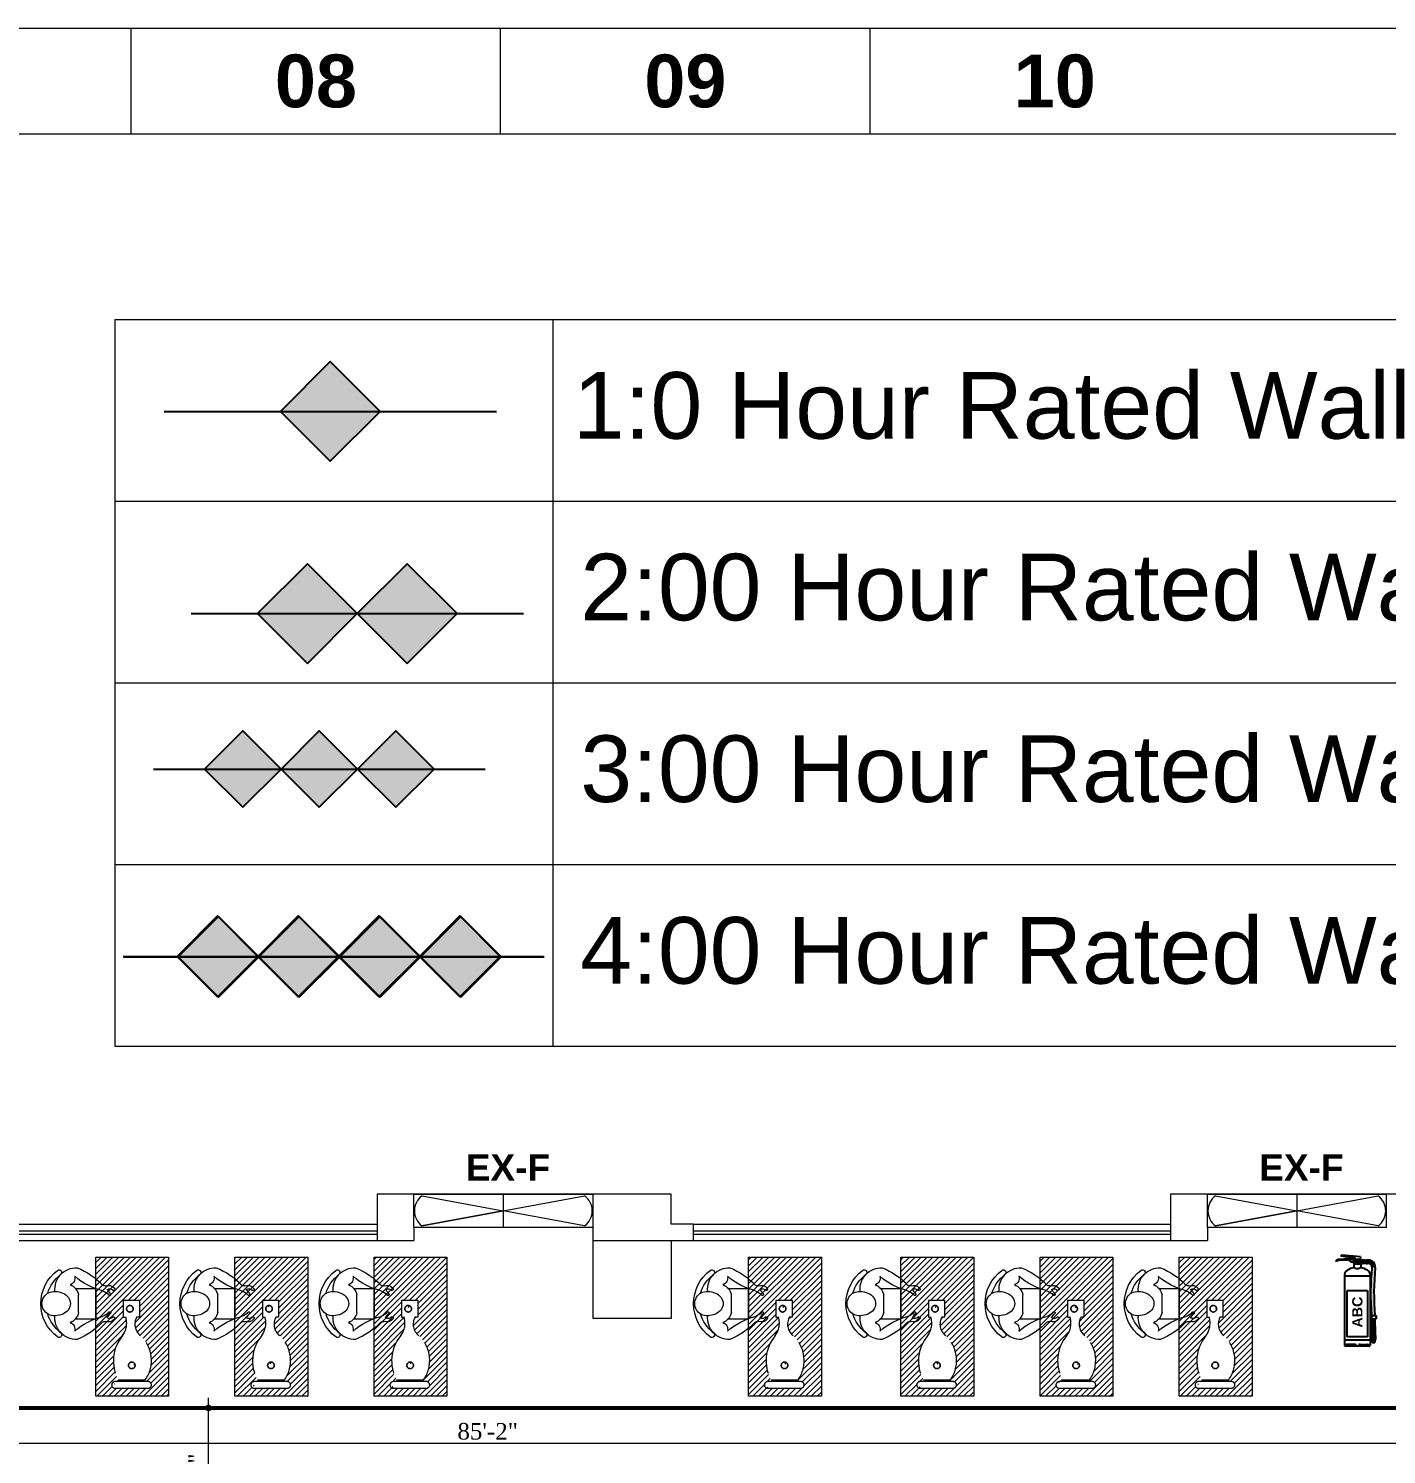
# Model space of a CAD drawing. Header units: inches. Extents: x -250485 to 735580, y -140410 to 288049.
# Drawn here: x 37565.3 to 37975.2, y 21870 to 22300.4 of the extents above; entities that cross this region are included whole.
import ezdxf

# ---------------------------------------------------------------- set-up
doc = ezdxf.new("R2010")
doc.units = ezdxf.units.IN
doc.header["$MEASUREMENT"] = 0
doc.header["$PDMODE"] = 35
doc.linetypes.add('ACAD_ISO02W100', pattern=[15, 12, -3])
doc.layers.get('0').update_dxf_attribs({"lineweight": 0})
doc.layers.get('Defpoints').update_dxf_attribs({"lineweight": 0})
for name, color, linetype, lineweight in [('COLUMN-2', 102, 'Continuous', 0), ('DIM_WORKING', 7, 'Continuous', 0), ('EPTPP7', 6, 'Continuous', 0), ('FER', 11, 'ACAD_ISO02W100', 0), ('Inline', 7, 'Continuous', 0), ('Layer1', 134, 'Continuous', 0), ('Machine', 222, 'Continuous', 0), ('MAN', 215, 'Continuous', 0), ('Outline', 7, 'Continuous', 0), ('Scale', 7, 'Continuous', 0), ('Scale_Text', 7, 'Continuous', 0), ('sheet', 7, 'Continuous', 15), ('TEX', 7, 'Continuous', 0), ('Titelblk', 7, 'Continuous', 25), ('TITLE', 7, 'Continuous', 20), ('wall', 7, 'Continuous', 0), ('WALL (I)', 7, 'Continuous', 0), ('window', 140, 'Continuous', 0)]:
    doc.layers.add(name, color=color, linetype=linetype, lineweight=lineweight)
for name, color, linetype in [('fire rated wall', 7, 'Continuous'), ('FIREACC', 30, 'Continuous'), ('legend', 7, 'Continuous'), ('OUTSIDE', 253, 'Continuous')]:
    doc.layers.add(name, color=color, linetype=linetype)
doc.styles.add('legend', font='arial.ttf')
doc.styles.add('REG', font='times.ttf')
doc.styles.get("Standard").update_dxf_attribs({"font": 'arialbd.ttf', "height": 24})
doc.styles.add('Verdana', font='verdana.ttf')
doc.dimstyles.new('Dim-Pres', dxfattribs={"dimtxt": 5.5, "dimasz": 2, "dimexe": 1.5, "dimexo": 1.5, "dimgap": 1, "dimtad": 3, "dimdec": 0, "dimzin": 3, "dimdsep": 46, "dimlunit": 4, "dimtxsty": 'REG', "dimblk": 'point', "dimcen": 2, "dimclrd": 256, "dimclre": 256, "dimclrt": 7, "dimadec": 0, "dimazin": 0, "dimtfac": 0.75, "dimtdec": 0, "dimtmove": 1, "dimatfit": 3, "dimldrblk": 'point', "dimfxl": 0, "dimtolj": 1, "dimtzin": 0, "dimlwd": -1, "dimlwe": -1, "dimarcsym": 1})

# ---------------------------------------------------------------- blocks, each defined once
blk = doc.blocks.new('Z_MACH')
at = {"layer": 'FER'}
for points in [[(2.635598819775623, 8.976013348023118, -0.3807670118471236), (1.519595524458054, 14.63143317654339), (2.419751377858119, 14.63143317654339), (2.419751377858119, 19.59967319317456), (-2.58024862214188, 19.59967319317638), (-2.58024862214188, 14.59967319317456), (-1.830473658313167, 14.59967319317548, -0.2397909630943526), (-2.796096064032099, 8.976013348046761, 0.3111277403841698), (-4.076014254839719, -4.400326806825432), (4.07601425483881, -4.400326806823613, 0.3753429267155414)], [(-1.58024862214188, 17.09967319317548, -1), (0.4197513778581197, 17.09967319317548, -1)], [(1, 0, -1), (-1, 0, -1)], [(4.91975137785721, -4.900326806824523), (-5.080248622141879, -4.900326806824523, 1), (-5.080248622141879, -6.900326806824522), (4.919751377858119, -6.900326806824522, 1)]]:
    blk.add_lwpolyline(points, format="xyb", close=True, dxfattribs=at)
for centre in [(-0.5802486221418804, 17.09967319317548), (0, 0)]:
    blk.add_circle(centre, 1, dxfattribs=at)
blk = doc.blocks.new('A$C0A385B62')
at = {"layer": 'MAN'}
for p, q in [((12.80305191420848, 13.80214196451243), (5.246626955540705, 13.80214196451243)), ((5.246626955540705, 8.742395382917035), (5.246626955540705, 13.80214196451243)), ((12.80305191420848, 8.742395382917035), (12.80305191420848, 13.80214196451243)), ((6.784432283155183, 9.500194757591544), (11.265246586594, 9.500194757591544))]:
    blk.add_line(p, q, dxfattribs=at)
for centre, major_axis, ratio, start_param, end_param in [((6.291864998795062, 17.02653517760746), (1.330345823937488, -1.330345823937491), 0.9999999999977816, 3.011755567882602, 4.336791129735035), ((5.391966378050707, 18.34442382934912), (0.2134425236567027, 0.2134425236567026), 0.9999999999974256, -0.9903661476277168, 1.743844077507616), ((6.722268590692692, 17.28868438648033), (1.014736198392688, 1.014736198392687), 0.9999999999994011, 1.590736801762065, 2.798432656722235), ((12.65771249169847, 18.34442382934912), (0.2134425236567026, -0.2134425236567027), 0.9999999999974256, 1.397748576082175, 4.131958801217509), ((11.32741027905649, 17.28868438648033), (1.014736198392089, 1.014736198392089), 0.9999999999994885, -1.227636329928234, -0.0199404749671928), ((11.75781387095412, 17.02653517760746), (1.330345823936892, 1.33034582393689), 0.9999999999985387, -1.195198476144889, 0.1298370857076663), ((16.25948536622672, 2.738926605114556), (12.32887152460413, 12.32887152460411), 0.9999999999998435, 1.534760500018879, 1.981494527452173), ((-10.8353074302031, 19.75662907895139), (12.12609851486674, 12.12609851486672), 0.9999999999981142, -1.50016072850486, -1.035996806125609), ((3.521507891495275, 16.15331630651462), (0.7438983915993324, -0.7438983915993334), 0.999999999998362, 0.1201904508699337, 0.9031787789964641), ((3.039559556335007, 20.8822419551766), (3.420265618158865, 3.420265618158862), 0.9999999999710878, 4.442781796797042, 4.759624155095366), ((8.738014996295531, 14.61653963441176), (2.185140766254475, -2.18514076625448), 0.9999999999983836, 3.016096205032031, 3.635716174250643), ((6.683346309542682, 17.32390668227572), (0.2195165364007317, -0.2195165364007318), 0.9999999999550492, 6.040082380256673, 8.853084092341538), ((11.3663325602065, 17.32390668227572), (0.2195165364007318, 0.2195165364007317), 0.9999999999550492, 0.5716938684278416, 3.384695580512707), ((9.311663873453654, 14.61653963441176), (2.185140766254467, 2.185140766254466), 0.999999999996424, -0.4941235206615008, 0.1254964485580055), ((53.02784726960453, 68.45595026975613), (46.44218521651676, -46.44218521651679), 0.9999999991443549, 4.81195643080859, 4.835193538654237), ((28.88498629995229, 19.75662907895139), (12.12609851483914, 12.12609851483913), 0.9999999999973719, 2.606793132918306, 3.070957055299133), ((14.52817097825391, 16.15331630651462), (0.7438983915994333, 0.7438983915994326), 0.9999999999981568, 2.23841387459333, 3.021402202719569), ((1.823762386735323, 2.738926605114556), (12.32887152460242, 12.32887152460241), 0.9999999999992137, -0.4106982006575655, 0.0360358267760297), ((5.405420545281231, 8.934852985392807), (3.824465016098026, -3.824465016098032), 0.9999999999988436, 3.892703976422086, 5.607303683974293), ((2.58651944003577, 6.861145151346589), (1.216868306365082, 1.21686830636508), 0.9999999999942101, -0.4917908428322868, 1.062111035292349), ((7.560825747681518, 5.985419404034928), (2.545234036173748, 2.545234036173744), 0.9999999999964052, 1.002801220004055, 1.96460807070512), ((9.041623876484664, 3.602354411410942), (1.943723e-10, 3.839603214756363), 0.7931162535891396, 4.700072118899566, 7.865365617326588), ((10.48885312206766, 5.985419404034928), (2.545234036164584, 2.545234036164582), 0.9999999999986894, -0.393811743911866, 0.5679951067929987), ((12.64425832446068, 8.934852985392807), (3.824465016096659, 3.824465016096656), 0.999999999998776, 3.823709888529261, 5.53207398434725), ((15.46315942971341, 6.861145151346589), (1.216868306364642, -1.216868306364644), 0.9999999999951636, 2.079481618297084, 3.63338349642168), ((1.210265428893761, 4.563088716834045), (0.4857340215551655, -0.4857340215551659), 0.9999999999895796, 1.452985512981384, 4.552068611643997), ((9.02666349798892, 10.50551949737974), (7.428523004162264, 7.428523004162253), 0.999999999999676, 3.004593134476285, 4.850456469487568), ((9.063361561591591, 10.50550035794413), (6.477965783192783, -6.47796578319279), 0.9999999999952726, 4.573278415513708, 5.207423431160726), ((9.02666349798892, 10.50551949737974), (6.477965783163669, -6.477965783163672), 0.9999999999950769, 5.787107780630661, 6.421252796283351), ((16.87070936117016, 4.575413284820115), (0.4752786104991503, 0.4752786104991493), 0.9999999999965778, -1.432728837689081, 1.708863815900708), ((9.04147259880483, 3.328248395865101), (2.159226453879345, -2.159226453879349), 0.9999999999947417, 3.851468289501696, 7.142929779361948)]:
    blk.add_ellipse(centre, major_axis=major_axis, ratio=ratio, start_param=start_param, end_param=end_param, dxfattribs=at)
blk = doc.blocks.new('A$C75144F0B')
at = {"layer": 'Machine'}
h = blk.add_hatch(dxfattribs=at)
h.set_pattern_fill('ANSI31', scale=10, style=0)
h.set_pattern_definition([(45, (-249897.835708, 14135.27177869155), (-0.8838834764831842, 0.8838834764831844), [])])
h.paths.add_polyline_path([(-10.99996225777431, 41.9998558933512), (-10.99996225780341, 7.276000000000001e-12), (10.99996225777431, -7.276000000000001e-12), (10.99996225777431, 41.99985589334391)])
edge = h.paths.add_edge_path(flags=16)
edge.add_line((2.310356294392275, 28.90937547953535), (2.310356294392276, 23.94115250947612))
edge.add_line((2.310356294392276, 23.94115250947612), (1.410203529523911, 23.94115250947613))
edge.add_ellipse((5.143019113518594, 21.73994954412123), major_axis=(-3.064245965878247, 3.06424596587825), ratio=0.9999999999999996, start_angle=14.47258432045427, end_angle=97.8533147654493)
edge.add_ellipse((-4.4077995312534, 10.77337060669698), major_axis=(7.228978715013979, 7.228978715013976), ratio=0.9999999999999998, start_angle=279.9996067642371, end_angle=362.2926833374564, ccw=False)
edge.add_line((3.966613488556296, 4.909457826147889), (-4.185387050616043, 4.90945782614607))
edge.add_ellipse((6.162369177605172, 10.66871193945161), major_axis=(8.373919837815674, 8.37391983781567), ratio=0.9999999999999999, start_angle=94.96954621643971, end_angle=164.0990145078656, ccw=False)
edge.add_ellipse((-7.948604719648397, 22.0464157474947), major_axis=(-4.448357347748903, 4.448357347748906), ratio=0.9999999999999996, start_angle=188.288102217168, end_angle=242.2257346579422)
edge.add_line((-1.939854158769431, 23.90939263508016), (-2.689626550045633, 23.90939263507925))
edge.add_line((-2.689626550045633, 23.90939263507925), (-2.689626550045633, 28.90937547953717))
edge.add_line((-2.689626550045633, 28.90937547953717), (2.310356294392275, 28.90937547953535))
edge = h.paths.add_edge_path(flags=0)
edge.add_ellipse((-0.6896334122704694, 26.40938405730821), major_axis=(0.7071043550249762, 0.707104355024976), ratio=0.9999999999999992, start_angle=315, end_angle=494.9999999999999, ccw=False)
edge.add_ellipse((-0.6896334122704694, 26.40938405730821), major_axis=(-0.707104355024976, 0.7071043550249762), ratio=0.9999999999999988, start_angle=0, end_angle=360)
edge.add_ellipse((-0.6896334122704694, 26.40938405730821), major_axis=(0.7071043550249762, 0.707104355024976), ratio=0.9999999999999992, start_angle=135, end_angle=314.99999999999994, ccw=False)
edge.add_ellipse((-0.6896334122704694, 26.40938405730821), major_axis=(-0.707104355024976, 0.7071043550249762), ratio=0.9999999999999988, start_angle=0, end_angle=360)
edge.add_ellipse((-0.6896334122704694, 26.40938405730821), major_axis=(0.7071043550249762, 0.707104355024976), ratio=0.9999999999999992, start_angle=135, end_angle=314.99999999999994, ccw=False)
edge.add_ellipse((-0.6896334122704694, 26.40938405730821), major_axis=(-0.707104355024976, 0.7071043550249762), ratio=0.9999999999999988, start_angle=0, end_angle=360)
edge.add_ellipse((-0.6896334122704694, 26.40938405730821), major_axis=(0.7071043550249762, 0.707104355024976), ratio=0.9999999999999992, start_angle=135, end_angle=314.99999999999994, ccw=False)
edge.add_ellipse((-0.6896334122704694, 26.40938405730821), major_axis=(-0.707104355024976, 0.7071043550249762), ratio=0.9999999999999988, start_angle=0, end_angle=360)
edge.add_ellipse((-0.6896334122704694, 26.40938405730821), major_axis=(0.7071043550249762, 0.707104355024976), ratio=0.9999999999999992, start_angle=135, end_angle=314.99999999999994, ccw=False)
edge.add_ellipse((-0.6896334122704694, 26.40938405730821), major_axis=(-0.707104355024976, 0.7071043550249762), ratio=0.9999999999999988, start_angle=0, end_angle=360)
edge.add_ellipse((-0.6896334122704694, 26.40938405730821), major_axis=(0.7071043550249762, 0.707104355024976), ratio=0.9999999999999992, start_angle=135, end_angle=314.99999999999994, ccw=False)
edge.add_ellipse((-0.6896334122704694, 26.40938405730821), major_axis=(-0.707104355024976, 0.7071043550249762), ratio=0.9999999999999988, start_angle=0, end_angle=360)
edge.add_ellipse((-0.6896334122704694, 26.40938405730821), major_axis=(0.7071043550249762, 0.707104355024976), ratio=0.9999999999999992, start_angle=315, end_angle=494.9999999999999, ccw=False)
edge.add_ellipse((-0.6896334122704694, 26.40938405730821), major_axis=(-0.707104355024976, 0.7071043550249762), ratio=0.9999999999999988, start_angle=0, end_angle=360)
edge.add_ellipse((-0.6896334122704694, 26.40938405730821), major_axis=(0.7071043550249762, 0.707104355024976), ratio=0.9999999999999992, start_angle=315, end_angle=494.9999999999999, ccw=False)
edge.add_ellipse((-0.6896334122704694, 26.40938405730821), major_axis=(-0.707104355024976, 0.7071043550249762), ratio=0.9999999999999988, start_angle=0, end_angle=360)
edge.add_ellipse((-0.6896334122704694, 26.40938405730821), major_axis=(0.7071043550249762, 0.707104355024976), ratio=0.9999999999999992, start_angle=315, end_angle=494.9999999999999, ccw=False)
edge.add_ellipse((-0.6896334122704694, 26.40938405730821), major_axis=(-0.707104355024976, 0.7071043550249762), ratio=0.9999999999999988, start_angle=0, end_angle=360)
edge.add_ellipse((-0.6896334122704694, 26.40938405730821), major_axis=(0.7071043550249762, 0.707104355024976), ratio=0.9999999999999992, start_angle=315, end_angle=494.9999999999999, ccw=False)
edge.add_ellipse((-0.6896334122704694, 26.40938405730821), major_axis=(-0.707104355024976, 0.7071043550249762), ratio=0.9999999999999988, start_angle=0, end_angle=360)
edge.add_ellipse((-0.6896334122704694, 26.40938405730821), major_axis=(0.7071043550249762, 0.707104355024976), ratio=0.9999999999999992, start_angle=315, end_angle=494.9999999999999, ccw=False)
edge.add_ellipse((-0.6896334122704694, 26.40938405730821), major_axis=(-0.707104355024976, 0.7071043550249762), ratio=0.9999999999999988, start_angle=0, end_angle=360)
edge = h.paths.add_edge_path(flags=0)
edge.add_ellipse((-0.1093867810268421, 9.309769534971565), major_axis=(0.7071043550249762, 0.707104355024976), ratio=0.9999999999999992, start_angle=315, end_angle=494.9999999999999, ccw=False)
edge.add_ellipse((-0.1093867810268421, 9.309769534971565), major_axis=(-0.707104355024976, 0.7071043550249762), ratio=0.9999999999999988, start_angle=0, end_angle=360)
edge.add_ellipse((-0.1093867810268421, 9.309769534971565), major_axis=(0.7071043550249762, 0.707104355024976), ratio=0.9999999999999992, start_angle=135, end_angle=314.99999999999994, ccw=False)
edge.add_ellipse((-0.1093867810268421, 9.309769534971565), major_axis=(-0.707104355024976, 0.7071043550249762), ratio=0.9999999999999988, start_angle=0, end_angle=360)
edge.add_ellipse((-0.1093867810268421, 9.309769534971565), major_axis=(0.7071043550249762, 0.707104355024976), ratio=0.9999999999999992, start_angle=135, end_angle=314.99999999999994, ccw=False)
edge.add_ellipse((-0.1093867810268421, 9.309769534971565), major_axis=(-0.707104355024976, 0.7071043550249762), ratio=0.9999999999999988, start_angle=0, end_angle=360)
edge.add_ellipse((-0.1093867810268421, 9.309769534971565), major_axis=(0.7071043550249762, 0.707104355024976), ratio=0.9999999999999992, start_angle=135, end_angle=314.99999999999994, ccw=False)
edge.add_ellipse((-0.1093867810268421, 9.309769534971565), major_axis=(-0.707104355024976, 0.7071043550249762), ratio=0.9999999999999988, start_angle=0, end_angle=360)
edge.add_ellipse((-0.1093867810268421, 9.309769534971565), major_axis=(0.7071043550249762, 0.707104355024976), ratio=0.9999999999999992, start_angle=135, end_angle=314.99999999999994, ccw=False)
edge.add_ellipse((-0.1093867810268421, 9.309769534971565), major_axis=(-0.707104355024976, 0.7071043550249762), ratio=0.9999999999999988, start_angle=0, end_angle=360)
edge.add_ellipse((-0.1093867810268421, 9.309769534971565), major_axis=(0.7071043550249762, 0.707104355024976), ratio=0.9999999999999992, start_angle=135, end_angle=314.99999999999994, ccw=False)
edge.add_ellipse((-0.1093867810268421, 9.309769534971565), major_axis=(-0.707104355024976, 0.7071043550249762), ratio=0.9999999999999988, start_angle=0, end_angle=360)
edge.add_ellipse((-0.1093867810268421, 9.309769534971565), major_axis=(0.7071043550249762, 0.707104355024976), ratio=0.9999999999999992, start_angle=315, end_angle=494.9999999999999, ccw=False)
edge.add_ellipse((-0.1093867810268421, 9.309769534971565), major_axis=(-0.707104355024976, 0.7071043550249762), ratio=0.9999999999999988, start_angle=0, end_angle=360)
edge.add_ellipse((-0.1093867810268421, 9.309769534971565), major_axis=(0.7071043550249762, 0.707104355024976), ratio=0.9999999999999992, start_angle=315, end_angle=494.9999999999999, ccw=False)
edge.add_ellipse((-0.1093867810268421, 9.309769534971565), major_axis=(-0.707104355024976, 0.7071043550249762), ratio=0.9999999999999988, start_angle=0, end_angle=360)
edge.add_ellipse((-0.1093867810268421, 9.309769534971565), major_axis=(0.7071043550249762, 0.707104355024976), ratio=0.9999999999999992, start_angle=315, end_angle=494.9999999999999, ccw=False)
edge.add_ellipse((-0.1093867810268421, 9.309769534971565), major_axis=(-0.707104355024976, 0.7071043550249762), ratio=0.9999999999999988, start_angle=0, end_angle=360)
edge.add_ellipse((-0.1093867810268421, 9.309769534971565), major_axis=(0.7071043550249762, 0.707104355024976), ratio=0.9999999999999992, start_angle=315, end_angle=494.9999999999999, ccw=False)
edge.add_ellipse((-0.1093867810268421, 9.309769534971565), major_axis=(-0.707104355024976, 0.7071043550249762), ratio=0.9999999999999988, start_angle=0, end_angle=360)
edge.add_ellipse((-0.1093867810268421, 9.309769534971565), major_axis=(0.7071043550249762, 0.707104355024976), ratio=0.9999999999999992, start_angle=315, end_angle=494.9999999999999, ccw=False)
edge.add_ellipse((-0.1093867810268421, 9.309769534971565), major_axis=(-0.707104355024976, 0.7071043550249762), ratio=0.9999999999999988, start_angle=0, end_angle=360)
edge = h.paths.add_edge_path(flags=16)
edge.add_ellipse((4.810347716610776, 3.409462972810154), major_axis=(0.707104355024976, 0.7071043550249759), ratio=0.9999999999999998, start_angle=225.0000000000261, end_angle=405.00000000002603, ccw=False)
edge.add_line((4.810347716604446, 2.409466403918926), (-5.555642120173567, 2.409466403918941))
edge.add_ellipse((-5.189617972264586, 3.409462972810154), major_axis=(-0.707104355024976, 0.7071043550249762), ratio=0.9999999999999988, start_angle=-45.000000000000114, end_angle=135, ccw=False)
edge.add_line((-5.189617972257788, 4.409459541701377), (5.176371864519468, 4.409459541701373))
at = {"layer": 'Machine', "color": 7}
blk.add_lwpolyline([(10.99996225777431, -7.276000000000001e-12), (-10.99996225780341, 7.276000000000001e-12), (-10.99996225777431, 41.9998558933512), (10.99996225777431, 41.99985589334391)], close=True, dxfattribs=at)
at = {"layer": 'FER', "color": 7, "xscale": 0.9999965688875818, "yscale": 0.9999965688912196, "zscale": 0.9999965688893389}
blk.add_blockref('Z_MACH', (-0.1093867810268421, 9.309769534971565), dxfattribs=at)
at = {"layer": 'wall', "color": 7, "xscale": -1.199999999999999, "yscale": 1.199999999999999, "zscale": 1.199999999999999, "rotation": 270}
blk.add_blockref('A$C0A385B62', (-27.5625326151785, 17.10684351189957), dxfattribs=at)
blk = doc.blocks.new('*U196')
at = {"layer": 'OUTSIDE', "linetype": 'Continuous'}
for points in [[(-64.2268043597207, 504.0000000000002), (-85.32244999257654, 497.9639038159056), (-52.38917803358263, 503.4320951673892)], [(-52.38917803358263, 503.4320951673892), (-85.32244999257654, 497.9639038159056), (-46.5824045866631, 502.2475764753741)], [(-43.17033814828281, 502.2475764753741), (-85.32244999257654, 497.9639038159056), (-43.17033814828284, 485.7524235246261)], [(-85.32244999257654, 497.9639038159056), (-43.17033814828281, 502.2475764753741), (-46.5824045866631, 502.2475764753741)], [(-52.38917803358263, 503.4320951673892), (-58.28826156381679, 504.0000000000002), (-64.2268043597207, 504.0000000000002)], [(-100.1206953372707, 481.7628959296997), (-104.2268043597201, 460.2083003522725), (-78.87537294127681, 477.6231871184652)], [(-78.87537294127681, 477.6231871184652), (-104.2268043597201, 460.2083003522725), (-84.3459288340114, 462.3879306721428)], [(-84.3459288340114, 462.3879306721428), (-104.2268043597201, 460.2083003522725), (-76.57034182775351, 321.2396900399291)], [(-104.2268043597201, 460.2083003522725), (-96.56989949402782, 320.1477179046095), (-76.57034182775351, 321.2396900399291)], [(-85.32244999257654, 497.9639038159056), (-100.1206953372707, 481.7628959296997), (-46.58240458666305, 485.7524235246261)], [(-46.58240458666305, 485.7524235246261), (-100.1206953372707, 481.7628959296997), (-63.99665396971764, 484.0000000000001)], [(-63.99665396971764, 484.0000000000001), (-100.1206953372707, 481.7628959296997), (-78.87537294127681, 477.6231871184652)], [(-85.32244999257654, 497.9639038159056), (-46.58240458666305, 485.7524235246261), (-43.17033814828284, 485.7524235246261)], [(-46.58240458666305, 485.7524235246261), (-63.99665396971764, 484.0000000000001), (-52.38917803358237, 484.5679048326111)], [(-52.38917803358237, 484.5679048326111), (-63.99665396971764, 484.0000000000001), (-58.28826156381629, 484.0000000000001)], [(-96.56989949402782, 320.1477179046095), (-102.4190117199102, 179.9999999999999), (-82.45553887509163, 180.0000000000001)], [(-76.57034182775351, 321.2396900399291), (-96.56989949402782, 320.1477179046095), (-82.45553887509163, 180.0000000000001)], [(-102.8155253513701, 110.9931713836371), (-104.2268043597216, 61.99999999999989), (-84.21464371495358, 61.9999999999996)], [(-82.00619228560907, 159.9999999999999), (-102.8155253513701, 110.9931713836371), (-82.81042058501453, 110.993239492646)], [(-102.0072558220318, 160.0000000000015), (-102.8155253513701, 110.9931713836371), (-82.00619228560907, 159.9999999999999)], [(-82.81042058501453, 110.993239492646), (-102.8155253513701, 110.9931713836371), (-84.21464371495358, 61.9999999999996)]]:
    blk.add_solid(points, dxfattribs=at)
blk = doc.blocks.new('*U195')
at = {"layer": 'OUTSIDE', "linetype": 'Continuous'}
for points in [[(-0.01933780452461054, 488.2986923115643), (-0.6676855718015552, 487.22540144927), (0.8515238589932892, 485.5167181619744)], [(-0.6676855718015552, 487.22540144927), (-0.2930877463059368, 486.0287458716072), (0.8515238589932892, 485.5167181619744)], [(0.3705905884929734, 499.8847790795911), (-0.01933780452461054, 488.2986923115643), (0.8515238589932892, 485.5167181619744)], [(0.8016827369949056, 499.8863108925835), (0.3705905884929734, 499.8847790795911), (0.8515238589932892, 485.5167181619744)], [(0.8515238589933176, 499.8864879945756), (0.8016827369949056, 499.8863108925835), (0.8515238589932892, 485.5167181619744)], [(1.232774885496724, 499.887842705576), (0.8515238589932892, 499.8864879945755), (1.705030789482493, 488.3048195635341)], [(0.8515238589932892, 499.8864879945755), (0.8515238589932893, 485.5167181619744), (1.705030789482493, 488.3048195635341)], [(1.705030789482493, 488.3048195635341), (0.8515238589932893, 485.5167181619744), (2.361092402477108, 487.2353573389602)], [(2.361092402477108, 487.2353573389602), (0.8515238589932893, 485.5167181619744), (1.993833588939787, 486.0356543533363)]]:
    blk.add_solid(points, dxfattribs=at)
blk = doc.blocks.new('ABC')
at = {"layer": 'FIREACC', "color": 11}
for p, q in [((-39151.59330838572, 31714.07389078449), (-39192.83654238311, 31719.86328388503)), ((-39100.52578184658, 31717.15782071524), (-39188.55683564542, 31723.56248788581)), ((-39135.74667292433, 31711.84946769456), (-39151.10331809489, 31714.00510989283)), ((-39100.52578184658, 31717.15782071524), (-39101.6867873204, 31701.19999923831)), ((-39154.19204668295, 31706.62705909893), (-39205.39162367093, 31703.89894118438)), ((-39153.33766387971, 31701.06069362111), (-39199.99731500426, 31699.52258059529)), ((-39133.80194438846, 31707.71352517192), (-39153.75372855439, 31706.65041443913)), ((-39127.25061941716, 31701.92064053296), (-39152.87694111628, 31701.07588112609)), ((-39133.68662152249, 31709.2986182217), (-39133.90656208075, 31706.27557290161)), ((-39099.49999776351, 31681.99999923831), (-39131.49999776351, 31681.99999923831)), ((-39131.49999776351, 31681.99999923831), (-39131.49999776351, 31665.99999923831)), ((-39126.79038690428, 31703.95205118143), (-39131.38394007014, 31703.70488870714)), ((-39100.2999977635, 31685.19999923831), (-39130.69999776351, 31685.19999923831)), ((-39130.69999776351, 31683.59999923831), (-39130.69999776351, 31681.99999923831)), ((-39100.2999977635, 31683.59999923831), (-39130.69999776351, 31683.59999923831)), ((-39129.36409206852, 31697.77945797917), (-39129.36409206853, 31701.19999923831)), ((-39129.36409206853, 31701.19999923831), (-39127.49562114671, 31701.19999923831)), ((-39129.36409206851, 31685.19999923829), (-39129.36409206852, 31697.07160677174)), ((-39127.03093799377, 31701.19999923831), (-39101.63590345851, 31701.19999923831)), ((-39105.90631603972, 31702.62424525912), (-39126.78989665373, 31701.93582803794)), ((-39105.9199006103, 31705.07501653001), (-39126.3459453066, 31703.97596497561)), ((-39106.03591806874, 31703.4803764256), (-39105.9199006103, 31705.07501653001)), ((-39102.22970825036, 31701.23949925229), (-39101.80010336092, 31707.14434491057)), ((-39101.63590345851, 31685.19999923831), (-39101.63590345851, 31701.19999923831)), ((-39100.2999977635, 31683.59999923831), (-39100.2999977635, 31681.99999923831)), ((-39099.49999776351, 31681.99999923831), (-39099.49999776351, 31665.99999923831)), ((-39175.49999776351, 31633.63535397852), (-39175.49999776351, 31300.61219740356)), ((-39055.49999776351, 31633.63535397852), (-39055.49999776351, 31300.61219740356)), ((-39128.75905149752, 31305.56047166483), (-39163.58056194439, 31305.56047166483)), ((-39102.24094402949, 31305.56047166483), (-39066.54083429548, 31305.56047166483))]:
    blk.add_line(p, q, dxfattribs=at)
for centre, radius in [((-39115.49999776351, 31693.19999923831), 8), ((-39115.49999776351, 31693.19999923831), 7.106572239385105), ((-39104.08230125732, 31703.33824174794), 0.8183474088935362)]:
    blk.add_circle(centre, radius, dxfattribs=at)
for centre, radius, start, end in [((-39188.84708701387, 31719.57303251658), 4, 85.83879822598405, 175.8387982264182), ((-39201.91634147874, 31687.65097629961), 16.61547318652746, 102.0730947543689, 158.0786530559907), ((-39195.23302483872, 31655.61933604848), 44.16099345032107, 96.1933851022913, 120.0253941634977), ((-39149.40305505631, 31630.6111380338), 26.27158732819595, 119.5310539367202, 173.3898249423017), ((-39115.00431215687, 31581.13651165689), 86.4518314908062, 100.9999314663238, 123.2079516583439), ((-39136.08029474403, 31709.47276904277), 2.4, 355.8387982264182, 82.00948928665606), ((-39131.51288885922, 31706.10142208053), 2.4, 175.8387982264182, 273.0799086225262), ((-39130.69999776351, 31684.39999923831), 0.8, 90, 270), ((-39104.08230125732, 31703.33824174794), 1.958780465609198, 175.8387982264182, 355.8387982264182), ((-39100.2999977635, 31684.39999923831), 0.8, 270, 90), ((-39115.99568337014, 31581.13651165689), 86.4518314908062, 56.7920483416561, 79.00006853367618), ((-39081.59694047071, 31630.6111380338), 26.27158732819595, 6.610175057698353, 60.46894606327978), ((-39171.32065762873, 31302.30766942699), 4.510156243896425, 202.0813790075031, 252.7663303763403), ((-39172.8753083378, 31302.41838571994), 4.445897769216369, 276.3773104451917, 340.9867885308898), ((-39160.01138328415, 31298.31903500475), 9.057213808747582, 135.2683196029056, 162.981042479239), ((-39164.01986158796, 31301.84476212091), 3.741588110906651, 83.25735356914021, 130.4173600919357), ((-39128.35648090833, 31298.78422512367), 6.788194182984941, 39.64174419386384, 93.39989353926579), ((-39115.84060730711, 31305.73914202869), 7.746634494490161, 199.8005553778552, 272.5200340672729), ((-39115.15938821991, 31305.73914202869), 7.746634494490161, 267.4799659327271, 340.1994446221448), ((-39102.64351461869, 31298.78422512367), 6.788194182984941, 86.60010646156651, 140.3582558061362), ((-39066.98013393905, 31301.84476212091), 3.741588110906651, 49.58263990806434, 96.74264643085979), ((-39070.98861224287, 31298.31903500475), 9.057213808747582, 17.018957520761, 44.7316803970944), ((-39058.12468718922, 31302.41838571994), 4.445897769216369, 199.0132114691102, 263.6226895548083), ((-39059.67933789828, 31302.30766942699), 4.510156243896425, 287.2336696236597, 337.9186209924969)]:
    blk.add_arc(centre, radius, start, end, dxfattribs=at)
at = {"layer": 'OUTSIDE', "color": 11}
for p, q in [((-39125.07811603921, 31706.35922440747), (-39126.91364298496, 31706.35922440747)), ((-39126.91364298496, 31705.67390555312), (-39125.07811603921, 31705.67390555312)), ((-39118.39181442143, 31695.00113498025), (-39120.29253031546, 31696.18497466893)), ((-39116.16978314581, 31689.43836007474), (-39118.23630685492, 31699.75865623116)), ((-39115.80499858471, 31697.91027340277), (-39116.1828033079, 31688.64385488913)), ((-39115.80499858471, 31697.91027340277), (-39115.46012486591, 31697.90904795237)), ((-39115.80499858471, 31697.91027340277), (-39115.46012486591, 31697.90904795237)), ((-39115.11525114711, 31697.90782250198), (-39115.46012486591, 31697.90904795237)), ((-39115.11525114711, 31697.90782250198), (-39114.80330843269, 31688.63895308756)), ((-39114.8302123812, 31689.43836007474), (-39112.76368867209, 31699.75865623116)), ((-39112.60818110558, 31695.00113498025), (-39110.70746521156, 31696.18497466893)), ((-39101.6867873204, 31701.19999923831), (-39102.22970825036, 31701.23949925229)), ((-39096.28250815769, 31699.4765599996), (-39101.63590345851, 31699.4765599996)), ((-39096.28250815769, 31695.46109384596), (-39101.63590345851, 31695.46109384596)), ((-39096.28250815769, 31690.93890463065), (-39101.63590345851, 31690.93890463065)), ((-39096.28250815769, 31686.92343847701), (-39101.63590345851, 31686.92343847701)), ((-39096.28250815769, 31699.4765599996), (-39096.28250815769, 31686.92343847701)), ((-39080.39707517143, 31698.87539422942), (-39091.96413105998, 31698.87539422942)), ((-39080.28250815769, 31697.7504390045), (-39091.96413105998, 31697.7504390045)), ((-39080.28250815769, 31688.64955947212), (-39091.96413105998, 31688.64955947212)), ((-39080.39707517143, 31687.5246042472), (-39091.96413105998, 31687.5246042472)), ((-39080.28250815769, 31701.19999923831), (-39091.66997563591, 31701.19999923831)), ((-39080.28250815769, 31685.19999923831), (-39091.66997563591, 31685.19999923831)), ((-39080.28250815769, 31701.19999923831), (-39080.28250815769, 31685.19999923831)), ((-39080.21129125111, 31686.60193805801), (-39077.55285500699, 31686.60193805801)), ((-39063.43733518854, 31685.19999923831), (-39068.18816942526, 31685.19999923831)), ((-39055.49999776351, 31625.99999923831), (-39175.49999776351, 31625.99999923831)), ((-39055.49999776351, 31325.99999923831), (-39175.49999776351, 31325.99999923831)), ((-39058.34311677516, 31297.99999923831), (-39172.65687875186, 31297.99999923831))]:
    blk.add_line(p, q, dxfattribs=at)
at = {"layer": 'OUTSIDE', "color": 1}
for p, q in [((-39080.21129125111, 31699.79806041861), (-39077.55285500699, 31699.79806041861)), ((-39063.43733518854, 31701.19999923831), (-39068.18816942526, 31701.19999923831)), ((-39163.49999776351, 31341.83166190606), (-39163.49999776351, 31557.83166190606)), ((-39163.49999776351, 31557.83166190606), (-39067.49999776351, 31557.83166190606)), ((-39067.49999776351, 31557.83166190606), (-39067.49999776351, 31341.83166190606)), ((-39055.49999776351, 31441.99999923831), (-39027.49999776351, 31441.99999923831)), ((-39055.49999776351, 31425.99999923831), (-39027.49999776351, 31425.99999923831)), ((-39049.50277595613, 31441.99999923831), (-39049.50277595613, 31425.99999923831)), ((-39029.57572400343, 31441.99999923831), (-39029.57572400343, 31425.99999923831)), ((-39027.49999776351, 31441.99999923831), (-39027.49999776351, 31425.99999923831)), ((-39067.49999776351, 31341.83166190606), (-39163.49999776351, 31341.83166190606)), ((-39049.03733518854, 31347.59999923831), (-39049.03733518854, 31345.99999923831)), ((-39049.03733518854, 31347.59999923831), (-39029.83733518854, 31347.59999923831)), ((-39048.55432335446, 31345.99999923831), (-39049.03733518854, 31345.99999923831)), ((-39049.03733518854, 31345.99999923831), (-39049.03733518854, 31328.03787390718)), ((-39048.55432335446, 31345.90454361033), (-39048.55432335446, 31328.03787390718)), ((-39047.43733518854, 31325.99999923831), (-39031.43733518854, 31325.99999923831)), ((-39046.23589596288, 31324.95759741132), (-39046.23589596288, 31325.99999923831)), ((-39032.6387744142, 31324.95759741132), (-39046.23589596288, 31324.95759741132)), ((-39045.72192282641, 31324.95759741132), (-39045.72192282641, 31313.99999923831)), ((-39033.15274755066, 31324.14891093996), (-39045.72192282641, 31324.14891093996)), ((-39045.72192282641, 31313.99999923831), (-39033.15274755066, 31313.99999923831)), ((-39043.31449978267, 31345.99999923831), (-39045.71449978267, 31345.99999923831)), ((-39045.71449978267, 31345.90454361033), (-39045.71449978267, 31328.03787390718)), ((-39043.31449978267, 31345.90454361033), (-39043.31449978267, 31328.03787390718)), ((-39040.63733518853, 31325.99999923831), (-39040.63733518853, 31345.99999923831)), ((-39040.63733518853, 31325.99999923831), (-39040.63733518853, 31345.99999923831)), ((-39040.63733518853, 31345.99999923831), (-39038.23733518853, 31345.99999923831)), ((-39038.23733518853, 31325.99999923831), (-39038.23733518853, 31345.99999923831)), ((-39035.5601705944, 31345.99999923831), (-39033.1601705944, 31345.99999923831)), ((-39035.5601705944, 31345.90454361033), (-39035.5601705944, 31328.03787390718)), ((-39033.1601705944, 31345.90454361033), (-39033.1601705944, 31328.03787390718)), ((-39033.15274755066, 31324.95759741132), (-39033.15274755066, 31313.99999923831)), ((-39032.6387744142, 31324.95759741132), (-39032.6387744142, 31325.99999923831)), ((-39030.32034702261, 31345.99999923831), (-39029.83733518854, 31345.99999923831)), ((-39030.32034702261, 31345.90454361033), (-39030.32034702261, 31328.03787390718)), ((-39029.83733518854, 31347.59999923831), (-39029.83733518854, 31345.99999923831)), ((-39029.83733518854, 31345.99999923831), (-39029.83733518854, 31328.03787390718))]:
    blk.add_line(p, q, dxfattribs=at)
at = {"layer": 'OUTSIDE', "color": 11}
for centre, radius, start, end in [((-39140.20968787685, 31705.92446233152), 14.00000000000002, 1.779574111614461, 358.9745276856144), ((-39140.20968787685, 31705.92446233152), 13.56348201375549, 1.836866051761991, 358.9415208775528), ((-39118.01240389479, 31687.91048400103), 25.72906004705709, 238.384496914244, 275.6037811539796), ((-39126.91364298496, 31706.01656498029), 0.3426594271722024, 90, 270), ((-39125.07811603921, 31706.01656498029), 0.3426594271722024, 270, 90), ((-39115.49999776351, 31693.19999923831), 5.646100121581375, 115.6307568330536, 148.083746106334), ((-39115.49999776351, 31693.19999923831), 3.406859777564114, 125.5002848650492, 148.083746106334), ((-39115.49663495692, 31687.63415561575), 1.220786479507285, 124.1991240133483, 55.39369598900733), ((-39113.42881285848, 31689.82073157077), 27.59418740975647, 265.6954026968052, 300.3163192341918), ((-39115.49999776351, 31693.19999923831), 3.406859777564114, 31.91625389366603, 54.49971513495079), ((-39115.49999776351, 31693.19999923831), 5.646100121581375, 31.91625389366603, 64.36924316694646), ((-39091.51548629448, 31693.75242791676), 7.44917348074163, 91.18834954247889, 129.7873234350234), ((-39091.51548629448, 31692.64757055986), 7.449173480741412, 230.2126765649766, 268.8116504575211), ((-39089.6000277299, 31693.19999923831), 5.127912501300102, 117.45336272377, 242.5466372762301), ((-39091.89544105298, 31700.85419749495), 1.97999512139738, 181.0473647480879, 268.0118954183694), ((-39091.89544105298, 31685.54580098166), 1.97999512139738, 91.98810458163064, 178.9526352519122), ((-39066.23533879148, 31730.22266944483), 45.06500171984693, 255.4551605128194, 267.5163875206698), ((-39063.52483632067, 31668.98875281839), 32.21136526713467, 354.9737380662306, 89.84435767661657), ((-39063.52939534454, 31668.97774636115), 16.22251409254758, 356.2273493750603, 89.6748539295784), ((-37883.35792403253, 31547.15804894139), 1170.230801470604, 174.0772933995791, 185.1556076093057)]:
    blk.add_arc(centre, radius, start, end, dxfattribs=at)
at = {"layer": 'OUTSIDE', "color": 1}
for centre, radius, start, end in [((-39066.23533879148, 31656.17732903178), 45.06500171984693, 92.48361247933018, 104.5448394871806), ((-37872.16963396689, 31546.59951943149), 1165.417478546644, 174.111323128172, 185.1493879122908), ((-35847.08952769632, 31458.9406632985), 3202.29372509093, 180.5893882551241, 181.9925205818197), ((-35847.08952769632, 31458.9406632985), 3186.29372509093, 180.5923479784195, 182.0025301060141), ((-39046.13728077352, 31328.66775586244), 2.967670279460564, 192.254120911816, 244.0190433603399), ((-39045.65426893945, 31328.66775586244), 2.967670279460564, 192.254120911816, 244.0190433603399), ((-39042.81444536767, 31328.66775586244), 2.967670279460564, 192.254120911816, 244.0190433603399), ((-39040.41444536766, 31328.66775586244), 2.967670279460564, 192.254120911816, 244.0190433603399), ((-39038.46022500941, 31328.66775586244), 2.967670279460564, 295.9809566396602, 347.745879088184), ((-39036.06022500941, 31328.66775586244), 2.967670279460564, 295.9809566396602, 347.745879088184), ((-39033.22040143763, 31328.66775586244), 2.967670279460564, 295.9809566396602, 347.745879088184), ((-39032.73738960355, 31328.66775586244), 2.967670279460564, 295.9809566396602, 347.745879088184)]:
    blk.add_arc(centre, radius, start, end, dxfattribs=at)
at = {"layer": 'OUTSIDE', "color": 11, "linetype": 'Continuous', "xscale": -0.8000000000029104, "yscale": 0.7999999999992724, "zscale": 0.7999999999999443}
blk.add_blockref('*U195', (-39114.81877867632, 31297.99999923831), dxfattribs=at)
at = {"layer": 'OUTSIDE', "color": 1, "linetype": 'Continuous', "xscale": -0.8000000000029104, "yscale": 0.7999999999992724, "zscale": 0.7999999999999443}
blk.add_blockref('*U196', (-39114.81877867632, 31297.99999923831), dxfattribs=at)
at = {"layer": 'sheet', "color": 5, "insert": (-39091, 31384.5), "char_height": 48, "width": 165, "attachment_point": 7, "rotation": 90.00000000000001}
blk.add_mtext('{\\C6;ABC}', dxfattribs=at)
blk = doc.blocks.new('PAGE')
at = {"layer": 'Inline', "color": 252, "lineweight": 15}
blk.add_lwpolyline([(178051640.6285096, 22656441.10754292), (178051640.6285096, 22657235.78731616), (178050505.3636819, 22657235.78731616), (178050505.3636819, 22656441.10754292)], close=True, dxfattribs=at)
at = {"layer": 'Outline', "color": 252, "lineweight": 15}
blk.add_line((178051662.5739135, 22657252.6570104), (178050483.4182824, 22657252.6570104), dxfattribs=at)
at = {"layer": 'Scale', "color": 252, "lineweight": 9}
for p, q in [((178050896.0034744, 22657235.78731616), (178050896.0034744, 22657252.6570104)), ((178050955.0010163, 22657235.78731616), (178050955.0010163, 22657252.6570104)), ((178051013.9985582, 22657235.78731616), (178051013.9985582, 22657252.6570104))]:
    blk.add_line(p, q, dxfattribs=at)
at = {"layer": 'Scale_Text', "color": 252, "lineweight": 13, "char_height": 8.434847364326462, "width": 2.510210575623554, "attachment_point": 5}
for s, insert in [('08', (178050925.5022496, 22657244.22216355)), ('09', (178050984.499787, 22657244.22216355)), ('10', (178051043.4973251, 22657244.22216355))]:
    blk.add_mtext(s, dxfattribs=dict(at, insert=insert))
blk = doc.blocks.new('Title')
at = {"layer": 'Titelblk', "color": 3, "linetype": 'Continuous', "lineweight": 0, "xscale": 3.014611567961765, "yscale": 3.014611567959946, "zscale": 3.014611567966516}
blk.add_blockref('PAGE', (-536855255.8332108, -68388223.95801476), dxfattribs=at)
blk = doc.blocks.new('gfdf')
at = {"layer": 'fire rated wall'}
h = blk.add_hatch(color=1, dxfattribs=at)
h.dxf.hatch_style = 1
h.paths.add_polyline_path([(9432340.033976957, -5613482.782545667), (9432327.281579956, -5613470.030148667), (9432314.529182956, -5613482.782545667)])
h.paths.add_polyline_path([(9432314.529182956, -5613482.782545667), (9432327.281579956, -5613495.534942667), (9432340.033976957, -5613482.782545667)])
at = {"layer": 'fire rated wall', "color": 1, "elevation": 4.752381534793134e-10}
blk.add_lwpolyline([(9432327.281579956, -5613495.534942667), (9432340.033976957, -5613482.782545667), (9432327.281579956, -5613470.030148667), (9432314.529182956, -5613482.782545667)], close=True, dxfattribs=at)
blk.add_lwpolyline([(9432284.773589958, -5613482.782545667), (9432369.789569955, -5613482.782545667)], dxfattribs=at)
blk = doc.blocks.new('bfg')
at = {"layer": 'fire rated wall'}
h = blk.add_hatch(color=1, dxfattribs=at)
h.dxf.hatch_style = 1
h.paths.add_polyline_path([(9432308.674082786, -5613534.505642245), (9432321.426479785, -5613547.258039244), (9432334.178876786, -5613534.505642245)])
h.paths.add_polyline_path([(9432334.178876786, -5613534.505642245), (9432321.426479785, -5613521.753245245), (9432308.674082786, -5613534.505642245)])
h.paths.add_polyline_path([(9432334.178876786, -5613534.505642245), (9432359.683670785, -5613534.505642245), (9432346.931273786, -5613521.753245245)])
h.paths.add_polyline_path([(9432334.178876786, -5613534.505642245), (9432346.931273786, -5613547.258039244), (9432359.683670785, -5613534.505642245)])
at = {"layer": 'fire rated wall', "color": 1, "elevation": 4.752381534793134e-10}
for points in [[(9432321.426479785, -5613547.258039244), (9432334.178876786, -5613534.505642245), (9432321.426479785, -5613521.753245245), (9432308.674082786, -5613534.505642245)], [(9432346.931273786, -5613547.258039244), (9432359.683670785, -5613534.505642245), (9432346.931273786, -5613521.753245245), (9432334.178876786, -5613534.505642245)]]:
    blk.add_lwpolyline(points, close=True, dxfattribs=at)
blk.add_lwpolyline([(9432291.670886785, -5613534.505642245), (9432376.686866786, -5613534.505642245)], dxfattribs=at)
blk = doc.blocks.new('gdg')
at = {"layer": 'fire rated wall'}
h = blk.add_hatch(color=1, dxfattribs=at)
h.dxf.hatch_style = 1
h.paths.add_polyline_path([(9432288.357945861, -5613575.805264741), (9432298.687387431, -5613586.134706311), (9432309.016829003, -5613575.805264741)])
h.paths.add_polyline_path([(9432309.016829003, -5613575.805264741), (9432298.687387431, -5613565.47582317), (9432288.357945861, -5613575.805264741)])
h.paths.add_polyline_path([(9432309.016829003, -5613575.805264741), (9432329.675712144, -5613575.805264741), (9432319.346270572, -5613565.47582317)])
h.paths.add_polyline_path([(9432309.016829003, -5613575.805264741), (9432319.346270572, -5613586.134706311), (9432329.675712144, -5613575.805264741)])
h = blk.add_hatch(color=1, dxfattribs=at)
h.dxf.hatch_style = 1
h.paths.add_polyline_path([(9432329.675712144, -5613575.805264741), (9432340.005153714, -5613586.134706311), (9432350.334595283, -5613575.805264741)])
h.paths.add_polyline_path([(9432350.334595283, -5613575.805264741), (9432340.005153714, -5613565.47582317), (9432329.675712144, -5613575.805264741)])
h.paths.add_polyline_path([(9432350.334595283, -5613575.805264741), (9432370.993478425, -5613575.805264741), (9432360.664036855, -5613565.47582317)])
h.paths.add_polyline_path([(9432350.334595283, -5613575.805264741), (9432360.664036855, -5613586.134706311), (9432370.993478425, -5613575.805264741)])
at = {"layer": 'fire rated wall', "color": 1, "elevation": 4.752381535058693e-10}
for points in [[(9432298.687387431, -5613586.134706311), (9432309.016829003, -5613575.805264741), (9432298.687387431, -5613565.47582317), (9432288.357945861, -5613575.805264741)], [(9432319.346270572, -5613586.134706311), (9432329.675712144, -5613575.805264741), (9432319.346270572, -5613565.47582317), (9432309.016829003, -5613575.805264741)], [(9432340.005153714, -5613586.134706311), (9432350.334595283, -5613575.805264741), (9432340.005153714, -5613565.47582317), (9432329.675712144, -5613575.805264741)], [(9432360.664036855, -5613586.134706311), (9432370.993478425, -5613575.805264741), (9432360.664036855, -5613565.47582317), (9432350.334595283, -5613575.805264741)]]:
    blk.add_lwpolyline(points, close=True, dxfattribs=at)
blk.add_lwpolyline([(9432274.5853571, -5613575.805264741), (9432381.961102575, -5613575.805264741)], dxfattribs=at)
blk = doc.blocks.new('3HR RATE')
at = {"layer": 'fire rated wall', "xscale": 1.292997314696549, "yscale": 1.292997314696549, "zscale": 1.292997314696549}
for p in [(-12191616.17044229, 7245476.705624639), (-12191583.19281213, 7245476.705624639)]:
    blk.add_blockref('bfg', p, dxfattribs=at)
blk = doc.blocks.new('dot')
at = {"color": 4}
for p, q in [((-1.5, 0), (1.5, 0)), ((0, 1.5), (0, -1.5))]:
    blk.add_line(p, q, dxfattribs=at)
at = {"color": 6, "const_width": 0.5}
blk.add_lwpolyline([(-0.25, 0, 1), (0.25, 0, 1)], format="xyb", close=True, dxfattribs=at)
blk = doc.blocks.new('point')
blk.add_blockref('dot', (0, 0))
blk = doc.blocks.new('*D792')
at = {"layer": 'Defpoints', "color": 0, "ltscale": 30, "transparency": 16777216}
for p in [(37193.06632746803, 21884.39535875432), (38214.76328754552, 21884.04675241014), (38214.76328754552, 21873.41227265389)]:
    blk.add_point(p, dxfattribs=at)
at = {"layer": 'Layer1', "ltscale": 30, "transparency": 16777216}
for p, q in [((37193.06632746803, 21877.41227265389), (37193.06632746803, 21871.91227265389)), ((38214.76328754552, 21877.41227265389), (38214.76328754552, 21871.91227265389)), ((37195.06632746803, 21873.41227265389), (38212.76328754552, 21873.41227265389))]:
    blk.add_line(p, q, dxfattribs=at)
at = {"layer": 'Layer1', "ltscale": 30, "transparency": 16777216, "xscale": 2, "yscale": 2, "zscale": 2, "rotation": 180}
blk.add_blockref('point', (37193.06632746803, 21873.41227265389), dxfattribs=at)
at = {"layer": 'Layer1', "ltscale": 30, "transparency": 16777216, "xscale": 2, "yscale": 2, "zscale": 2}
blk.add_blockref('point', (38214.76328754552, 21873.41227265389), dxfattribs=at)
at = {"layer": 'Layer1', "color": 7, "ltscale": 30, "transparency": 16777216, "insert": (37703.91480750677, 21876.9555314859), "char_height": 5, "attachment_point": 5, "style": 'REG'}
blk.add_mtext('\\A1;85\'-2"', dxfattribs=at)
blk = doc.blocks.new('*D793')
at = {"layer": 'Defpoints', "color": 0, "ltscale": 30, "transparency": 16777216}
for p in [(37619.665227302, 21884.04675241014), (37633.22507349815, 21884.04675241014), (37633.22507349815, 21842.04675241013)]:
    blk.add_point(p, dxfattribs=at)
at = {"layer": 'Layer1', "ltscale": 30, "transparency": 16777216}
for p, q in [((37623.665227302, 21884.04675241014), (37618.165227302, 21884.04675241014)), ((37619.665227302, 21844.04675241013), (37619.665227302, 21882.04675241014)), ((37623.665227302, 21842.04675241013), (37618.165227302, 21842.04675241013))]:
    blk.add_line(p, q, dxfattribs=at)
at = {"layer": 'Layer1', "ltscale": 30, "transparency": 16777216, "xscale": 2, "yscale": 2, "zscale": 2}
for p, rotation in [((37619.665227302, 21884.04675241014), 90), ((37619.665227302, 21842.04675241013), 270)]:
    blk.add_blockref('point', p, dxfattribs=dict(at, rotation=rotation))
at = {"layer": 'Layer1', "color": 7, "ltscale": 30, "transparency": 16777216, "insert": (37616.12196846998, 21863.04675241014), "char_height": 5, "attachment_point": 5, "rotation": 90, "style": 'REG'}
blk.add_mtext('\\A1;3\'-6"', dxfattribs=at)

msp = doc.modelspace()

# ---------------------------------------------------------------- linework, layer by layer
at = {"layer": 'COLUMN-2', "color": 7}
msp.add_lwpolyline([(37735.76328754552, 21934.54675241013), (37759.26328754552, 21934.54675241013), (37759.26328754552, 21911.04675241013), (37735.76328754552, 21911.04675241013)], close=True, dxfattribs=at)
at = {"layer": 'DIM_WORKING', "color": 7, "ltscale": 30}
for p, q in [((37759.26328754552, 21939.54675241013), (37759.26328754552, 21948.54675241013)), ((37735.76328754552, 21934.54675241013), (37735.76328754552, 21938.54675241013))]:
    msp.add_line(p, q, dxfattribs=at)
at = {"layer": 'EPTPP7', "color": 7, "ltscale": 30}
for p, q in [((37684.10028812692, 21948.09034875974), (37708.6357084148, 21943.54675241013)), ((37708.6357084148, 21948.54675241013), (37708.6357084148, 21938.54675241013)), ((37708.6357084148, 21943.54675241013), (37733.17112870268, 21948.09034875974)), ((37735.6357084148, 21948.54675241013), (37735.6357084148, 21938.54675241013)), ((37923.60028812692, 21948.09034875974), (37948.1357084148, 21943.54675241013)), ((37948.1357084148, 21948.54675241013), (37948.1357084148, 21938.54675241013)), ((37948.1357084148, 21943.54675241013), (37972.67112870269, 21948.09034875974)), ((37975.1357084148, 21948.54675241013), (37975.1357084148, 21938.54675241013)), ((37708.6357084148, 21943.54675241013), (37684.08369000941, 21939.00008233506)), ((37684.08369000941, 21939.00008233506), (37708.6357084148, 21943.54675241013)), ((37733.18772682019, 21939.00008233505), (37708.6357084148, 21943.54675241013)), ((37948.1357084148, 21943.54675241013), (37923.58369000939, 21939.00008233506)), ((37923.58369000939, 21939.00008233506), (37948.1357084148, 21943.54675241013)), ((37972.68772682019, 21939.00008233505), (37948.1357084148, 21943.54675241013))]:
    msp.add_line(p, q, dxfattribs=at)
for points in [[(37681.6357084148, 21948.54675241013), (37735.6357084148, 21948.54675241013), (37735.6357084148, 21938.54675241013), (37681.6357084148, 21938.54675241013), (37681.6357084148, 21948.54675241013)], [(37921.1357084148, 21948.54675241013), (37975.1357084148, 21948.54675241013), (37975.1357084148, 21938.54675241013), (37921.1357084148, 21938.54675241013), (37921.1357084148, 21948.54675241013)]]:
    msp.add_lwpolyline(points, dxfattribs=at)
for centre, radius, start, end in [((37687.4530147988, 21943.53907857656), 5.652860905477445, 126.3774907858181, 233.4132741974925), ((37729.8184020308, 21943.53907857656), 5.652860905481713, 306.5867258025075, 53.62250921418194), ((37926.9530147988, 21943.53907857656), 5.652860905477445, 126.3774907858181, 233.4132741974925), ((37969.3184020308, 21943.53907857656), 5.652860905481713, 306.5867258025075, 53.62250921418194)]:
    msp.add_arc(centre, radius, start, end, dxfattribs=at)
at = {"layer": 'legend', "lineweight": 9}
for p, q in [((37591.390559108, 22212.6047939217), (37591.39055910776, 21993.26080768022)), ((37591.390559108, 22212.6047939217), (38066.83124464214, 22212.6047939217)), ((37723.55921651642, 22212.6047939217), (37723.55921651517, 21993.26080768022)), ((37591.390559108, 22157.7687973616), (38066.83124464214, 22157.7687973616)), ((37591.390559108, 22102.93280080041), (38066.83124464214, 22102.93280080041)), ((37591.390559108, 22048.09680424031), (38066.83124464214, 22048.09680424031)), ((37591.39055910798, 21993.26080768022), (38066.83124464213, 21993.26080768022))]:
    msp.add_line(p, q, dxfattribs=at)
at = {"layer": 'wall', "color": 75, "lineweight": 53, "ltscale": 100000}
msp.add_line((37190.76328754552, 21884.04675241014), (38214.76328754552, 21884.04675241014), dxfattribs=at)
at = {"layer": 'WALL (I)', "color": 7, "ltscale": 30}
for p, q in [((37759.26328754552, 21948.54675241013), (37670.51328754552, 21948.54675241013)), ((37670.51328754552, 21948.54675241013), (37670.51328754552, 21934.54675241013)), ((37998.76328754552, 21948.54675241013), (37910.01328754552, 21948.54675241013)), ((37910.01328754552, 21948.54675241013), (37910.01328754552, 21934.54675241013)), ((37735.76328754552, 21938.54675241013), (37681.6357084148, 21938.54675241013)), ((37681.6357084148, 21938.54675241013), (37681.6357084148, 21934.54675241013)), ((37766.01328754552, 21939.54675241013), (37759.26328754552, 21939.54675241013)), ((37766.01328754552, 21934.54675241013), (37766.01328754552, 21939.54675241013)), ((37975.26328754552, 21938.54675241013), (37921.1357084148, 21938.54675241013)), ((37921.1357084148, 21938.54675241013), (37921.1357084148, 21934.54675241013)), ((37670.51328754552, 21934.54675241013), (37681.6357084148, 21934.54675241013)), ((37759.26328754552, 21934.54675241013), (37766.01328754552, 21934.54675241013)), ((37910.01328754552, 21934.54675241013), (37921.1357084148, 21934.54675241013))]:
    msp.add_line(p, q, dxfattribs=at)
at = {"layer": 'window', "color": 7, "ltscale": 30}
for p, q in [((37526.51328754552, 21939.54675241013), (37670.51328754552, 21939.54675241012)), ((37526.51328754552, 21937.54675241014), (37670.51328754552, 21937.54675241012)), ((37526.51328754552, 21936.54675241013), (37670.51328754552, 21936.54675241013)), ((37766.01328754552, 21939.54675241013), (37910.01328754552, 21939.54675241012)), ((37766.01328754552, 21937.54675241014), (37910.01328754552, 21937.54675241012)), ((37766.01328754552, 21936.54675241013), (37910.01328754552, 21936.54675241013)), ((37526.51328754552, 21934.54675241013), (37670.51328754552, 21934.54675241013)), ((37766.01328754552, 21934.54675241013), (37910.01328754552, 21934.54675241013))]:
    msp.add_line(p, q, dxfattribs=at)

# ---------------------------------------------------------------- block references
at = {"layer": 'fire rated wall', "xscale": 1.180317858519629, "yscale": 1.180317858519629, "zscale": 1.180317858519629}
for name, p in [('gfdf', (-11095487.91091615, 6647878.853332976)), ('bfg', (-11095487.91091615, 6647878.853332976)), ('gdg', (-11095488.24122955, 6647824.133064808)), ('gdg', (-11095487.91091615, 6647824.017336415))]:
    msp.add_blockref(name, p, dxfattribs=at)
at = {"layer": 'Layer1', "xscale": 0.7000000000007276, "yscale": 0.7000000000007276, "zscale": 0.7000000000007276}
msp.add_blockref('3HR RATE', (34584.94248954777, 31042.74057986724), dxfattribs=at)
at = {"layer": 'Machine', "color": 7}
for p in [(37596.6154285357, 21887.58614227175), (37638.61535305129, 21887.58614227178), (37680.61527756687, 21887.58614227174), (37793.6261179317, 21887.58614227185), (37839.62604244728, 21887.58614227175), (37881.62596696286, 21887.58614227178), (37923.62589147843, 21887.58614227174)]:
    msp.add_blockref('A$C75144F0B', p, dxfattribs=at)
at = {"layer": 'TITLE', "xscale": 0.6269545389804989, "yscale": 0.6269545389804989, "zscale": 0.6269545337923679}
msp.add_blockref('Title', (100896.8236822418, 75847.3769147794), dxfattribs=at)
at = {"layer": 'wall', "color": 1, "lineweight": 53, "xscale": 0.06433683165232651, "yscale": 0.06433683165232651, "zscale": 0.06433683165094806}
msp.add_blockref('ABC', (40482.97766714688, 19889.11809116735), dxfattribs=at)

# ---------------------------------------------------------------- texts
at = {"layer": 'legend', "style": 'legend'}
for s, p in [('1:0 Hour Rated Wall', (37729.64005224341, 22176.62751513481)), ('2:00 Hour Rated Wall', (37731.87563527986, 22121.79151857471)), ('3:00 Hour Rated Wall', (37731.87563528009, 22066.95552201462)), ('4:00 Hour Rated Wall', (37731.87563527743, 22012.11952545452))]:
    msp.add_text(s, height=20.10653207228512, dxfattribs=at).set_placement(p)
at = {"layer": 'TEX', "color": 7, "lineweight": 0, "ltscale": 5, "transparency": 33554687, "char_height": 8, "width": 99.06201855110704, "attachment_point": 8, "style": 'Verdana'}
for insert in [(37710.01328754552, 21952.61836026062), (37949.51328754552, 21952.61836026062)]:
    msp.add_mtext('{\\fArial|b1|i0|c0|p34;\\C5;EX-F}', dxfattribs=dict(at, insert=insert))

# ---------------------------------------------------------------- dimensions: what is measured, and where the dimension line sits
at = {"layer": 'Layer1', "ltscale": 30}
dim = msp.add_linear_dim(base=(38214.76328754552, 21873.41227265389), p1=(37193.06632746803, 21884.39535875432), p2=(38214.76328754552, 21884.04675241014), dimstyle='Dim-Pres', override={"dimtxt": 5, "dimfxl": 4, "dimfxlon": 1}, dxfattribs=at)
dim.commit()
dim.dimension.update_dxf_attribs({"geometry": '*D792', "text_midpoint": (37703.91480750677, 21876.9555314859)})
dim = msp.add_linear_dim(base=(37619.665227302, 21884.04675241014), p1=(37633.22507349815, 21842.04675241013), p2=(37633.22507349815, 21884.04675241014), angle=90, dimstyle='Dim-Pres', override={"dimtxt": 5, "dimfxl": 4, "dimfxlon": 1}, dxfattribs=at)
dim.commit()
dim.dimension.update_dxf_attribs({"geometry": '*D793', "text_midpoint": (37616.12196846998, 21863.04675241014)})

doc.saveas('drawing.dxf')
